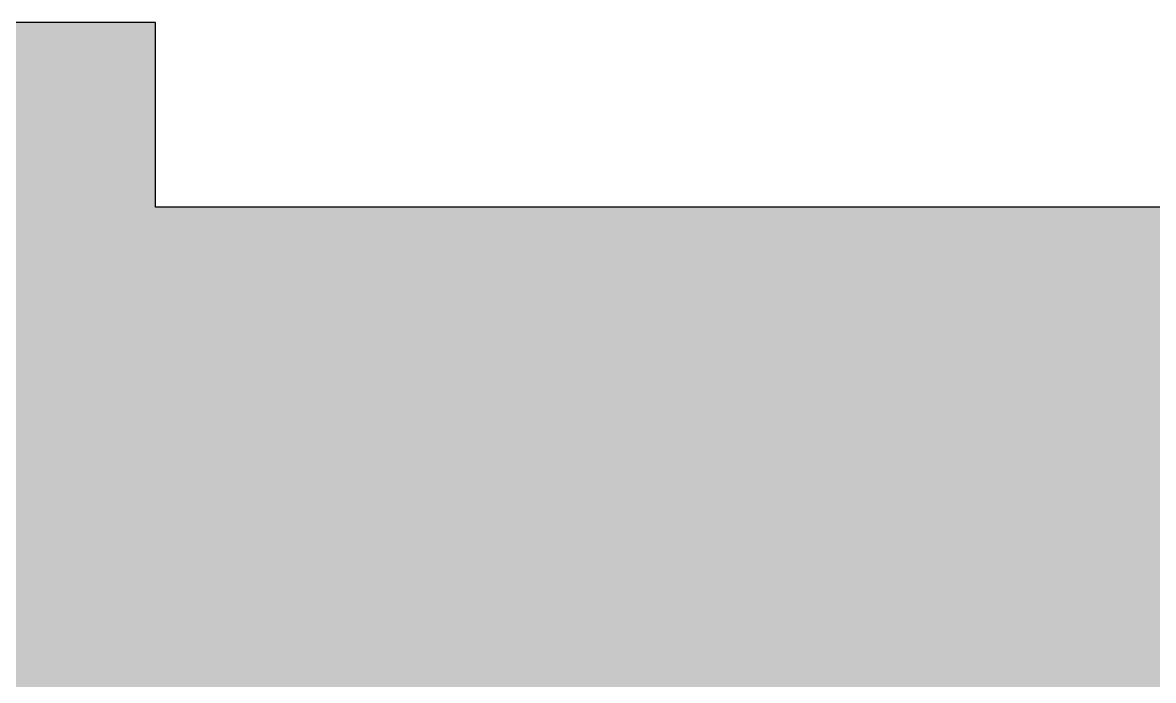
# Model space of a CAD drawing. Header units: inches. Extents: x -1176 to 1482, y -2527 to 978.
# Drawn here: x -875.66 to -845.02, y 796.04 to 813.87 of the extents above; entities that cross this region are included whole.
import ezdxf

# ---------------------------------------------------------------- set-up
doc = ezdxf.new("R2010")
doc.units = ezdxf.units.IN
doc.header["$MEASUREMENT"] = 0
doc.layers.add('A-WALL', color=113, linetype='Continuous', lineweight=18)
doc.layers.add('A-WALL-PATT', color=111, linetype='Continuous', lineweight=18)

msp = doc.modelspace()

# ---------------------------------------------------------------- hatches: boundary and pattern name
at = {"layer": 'A-WALL-PATT', "lineweight": 9}
h = msp.add_hatch(color=7, dxfattribs=at)
h.paths.add_polyline_path([(-872.062, 789.874), (-872.062, 813.874), (-902.312, 813.874), (-902.312, 789.874), (-873.431, 789.874)], flags=0)
h.paths.add_polyline_path([(-939.812, 789.874), (-939.812, 813.874), (-1035.062, 813.874), (-1035.062, 789.874), (-950.753, 789.874)], flags=0)
h = msp.add_hatch(color=7, dxfattribs=at)
h.paths.add_polyline_path([(-732.062, 789.874), (-732.062, 808.874), (-786.066, 808.874), (-786.066, 789.874), (-767.471, 789.874)], flags=0)
h.paths.add_polyline_path([(-824.747, 789.874), (-823.566, 789.874), (-823.566, 808.874), (-872.062, 808.874), (-872.062, 789.874), (-830.475, 789.874)], flags=0)

# ---------------------------------------------------------------- linework, layer by layer
at = {"layer": 'A-WALL', "color": 8, "lineweight": 30}
for p, q in [((-872.062, 813.874), (-902.312, 813.874)), ((-872.062, 808.874), (-872.062, 813.874)), ((-823.566, 808.874), (-872.062, 808.874))]:
    msp.add_line(p, q, dxfattribs=at)

doc.saveas('drawing.dxf')
